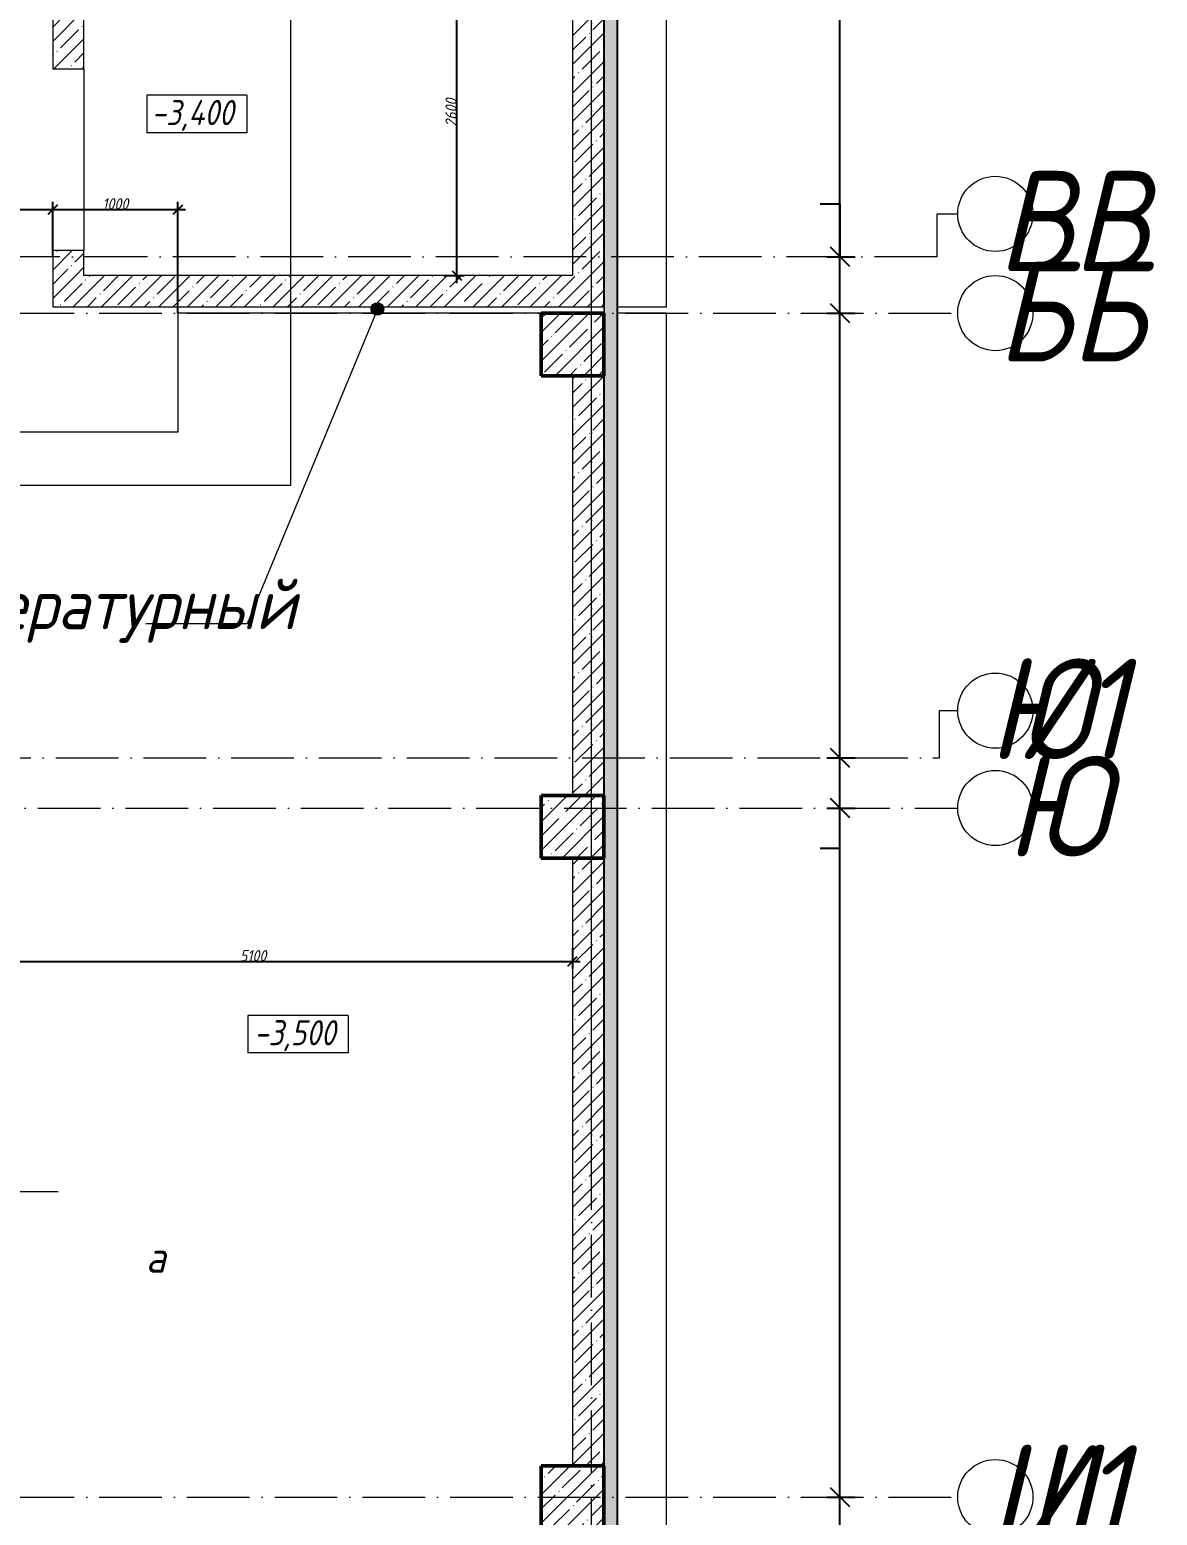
# Model space of a CAD drawing. Header units: millimetres. Extents: x -401725 to 250493, y 305116 to 802890.
# Drawn here: x -254085 to -245084, y 496202 to 508059 of the extents above; entities that cross this region are included whole.
import ezdxf

# ---------------------------------------------------------------- set-up
doc = ezdxf.new("R2010")
doc.units = ezdxf.units.MM
doc.linetypes.add('200_ШТРИХ_ш1п0_6_', pattern=[160, 100, -60])
doc.linetypes.add('50_200_ШТРИХ_1Т_ш5_п1_п1_', pattern=[700, 500, -100, 0, -100])
for name, color, linetype, lineweight in [('A-____-____-DIMS', 7, 'Continuous', 9), ('A-____-NOTE-TEXT', 7, 'Continuous', 9), ('A-FLOR-____-OTLN', 7, 'Continuous', 9), ('A-WALL-____-MCUT', 7, 'Continuous', 13), ('A-WALL-____-MCUT-1', 7, 'Continuous', 9), ('A-WALL-____-MCUT-3', 7, 'Continuous', 9), ('A-WALL-____-PATT-1', 7, 'Continuous', 9), ('A-WALL-FNSH-MCUT-1', 7, 'Continuous', 9), ('G-____-____-DIMS', 7, 'Continuous', 9), ('G-____-____-TEXT', 7, 'Continuous', 9), ('S-COLS-____-MCUT', 7, 'Continuous', 50), ('S-COLS-____-OTLN', 7, 'Continuous', 9), ('S-GRID-____-IDEN', 7, 'Continuous', 9), ('S-GRID-____-OTLN', 7, 'Continuous', 9), ('S-GRID-____-OTLN-1', 7, '50_200_ШТРИХ_1Т_ш5_п1_п1_', 9)]:
    doc.layers.add(name, color=color, linetype=linetype, lineweight=lineweight)
for name, color, linetype, lineweight, true_color in [('A-DETL-GENF-OTLN-4', 9, '200_ШТРИХ_ш1п0_6_', 9, 0x808080), ('A-DETL-GENF-OTLN-5', 7, 'Continuous', 5, 0xc0c0c0), ('G-____-____-SYMB-1', 9, 'Continuous', 9, 0x808080)]:
    doc.layers.add(name, color=color, linetype=linetype, lineweight=lineweight, true_color=true_color)
doc.styles.add('ISOCPEUR_I', font='isocpeui.ttf', dxfattribs={"width": 0.9, "height": 2.5})
doc.styles.add('ISOCPEUR_I_2', font='isocpeui.ttf', dxfattribs={"width": 0.85, "height": 2.3})
doc.styles.add('ISOCPEUR_I_7', font='isocpeui.ttf', dxfattribs={"width": 0.9, "height": 90})
doc.dimstyles.new('ISO-1_8_0_9К_СРЕДНИЙ_Кладочные', dxfattribs={"dimscale": 304.8, "dimtxt": 89.638306, "dimasz": 0.246063, "dimexe": 0.19685, "dimexo": 0, "dimgap": 0, "dimtad": 1, "dimdec": 3, "dimrnd": 0.001, "dimdsep": 46, "dimtxsty": 'ISOCPEUR_I_7', "dimblk1": 'OBLIQUE', "dimblk2": 'OBLIQUE', "dimsah": 1, "dimcen": 0.09, "dimdle": 0.19685, "dimazin": 0, "dimtfac": 1, "dimtdec": 4, "dimtix": 1, "dimtmove": 2, "dimatfit": 3, "dimfxl": 1, "dimtvp": 1, "dimtolj": 1, "dimtzin": 0, "dimarcsym": 2})
doc.dimstyles.new('ISO-2_5_0_9К_БОЛЬШОЙ_ОСИ', dxfattribs={"dimscale": 304.8, "dimtxt": 248.995294, "dimasz": 0.492126, "dimexe": 0.393701, "dimexo": 0, "dimgap": 0, "dimtad": 1, "dimdec": 0, "dimzin": 0, "dimdsep": 46, "dimtxsty": 'ISOCPEUR_I', "dimblk1": 'OBLIQUE', "dimblk2": 'OBLIQUE', "dimsah": 1, "dimcen": 0.09, "dimdle": 0.393701, "dimazin": 0, "dimtfac": 1, "dimtdec": 4, "dimtix": 1, "dimtmove": 0, "dimatfit": 3, "dimfxl": 1, "dimtvp": 1, "dimtolj": 1, "dimtzin": 0, "dimarcsym": 2})
doc.dimstyles.new('ISO-2_5_0_9К_БОЛЬШОЙ_ОСИ_1', dxfattribs={"dimscale": 304.8, "dimtxt": 248.995294, "dimasz": 0.492126, "dimexe": 0.393701, "dimexo": 0, "dimgap": 0, "dimtad": 1, "dimdec": 0, "dimzin": 0, "dimdsep": 46, "dimtxsty": 'ISOCPEUR_I', "dimblk1": 'OBLIQUE', "dimblk2": 'OBLIQUE', "dimsah": 1, "dimcen": 0.09, "dimdle": 0.393701, "dimazin": 0, "dimtfac": 1, "dimtdec": 4, "dimtix": 1, "dimtmove": 1, "dimatfit": 3, "dimfxl": 1, "dimtvp": 1, "dimtolj": 1, "dimtzin": 0, "dimarcsym": 2})
pattern_1 = [(45, (-350751.34, 459015.94), (-114.04925, 114.04925), []), (45, (-350637.3, 459015.94), (-114.04925, 114.04925), [201.612, -40.322, 3.353, -36.97])]
pattern_2 = [(45, (-101000, -46531.04), (-114.04925, 114.04925), []), (45, (-100885.95, -46531.04), (-114.04925, 114.04925), [201.613, -40.323, 3.353, -36.97])]
pattern_3 = [(45, (-101000, -42681.04), (-114.04925, 114.04925), []), (45, (-100885.95, -42681.04), (-114.04925, 114.04925), [201.613, -40.323, 3.353, -36.97])]
pattern_4 = [(45, (-350751.34, 459015.94), (-114.04925, 114.04925), []), (45, (-350637.3, 459015.94), (-114.04925, 114.04925), [201.612, -40.322, 3.353, -36.97])]

# ---------------------------------------------------------------- blocks, each defined once
blk = doc.blocks.new('BSC_Колонна _Прямоугольная - 500х500-V125-АР1_Кладочный план подвала в осях 1-64_Ю-ЯЯ')
at = {"layer": 'S-COLS-____-OTLN'}
h = blk.add_hatch(dxfattribs=at)
h.set_pattern_fill('FP_141', color=256, style=0, pattern_type=2)
h.set_pattern_definition(pattern_2)
h.paths.add_polyline_path([(-250, -250), (250, -250), (250, 250), (-250, 250)], flags=0)
at = {"layer": 'S-COLS-____-MCUT'}
for p, q in [((250, 250), (-250, 250)), ((-250, 250), (-250, -250)), ((250, -250), (250, 250)), ((-250, -250), (250, -250))]:
    blk.add_line(p, q, dxfattribs=at)
blk = doc.blocks.new('BSC_Колонна _Прямоугольная - 500х500-V127-АР1_Кладочный план подвала в осях 1-64_Ю-ЯЯ')
at = {"layer": 'S-COLS-____-OTLN'}
h = blk.add_hatch(dxfattribs=at)
h.set_pattern_fill('FP_143', color=256, style=0, pattern_type=2)
h.set_pattern_definition(pattern_3)
h.paths.add_polyline_path([(-250, -250), (250, -250), (250, 250), (-250, 250)], flags=0)
at = {"layer": 'S-COLS-____-MCUT'}
for p, q in [((250, 250), (-250, 250)), ((-250, 250), (-250, -250)), ((250, -250), (250, 250)), ((-250, -250), (250, -250))]:
    blk.add_line(p, q, dxfattribs=at)
blk = doc.blocks.new('Ось сетки - Круг_Ø6_00__ISO-2_5_0_9K_-25732049-АР1_Кладочный план подвала в осях 1-64_Ю-ЯЯ')
at = {"layer": 'S-GRID-____-IDEN'}
blk.add_circle((0, 0), 3, dxfattribs=at)
blk = doc.blocks.new('_Oblique')
at = {"color": 0, "linetype": 'ByBlock', "lineweight": -2}
blk.add_line((-0.5, -0.5), (0.5, 0.5), dxfattribs=at)
blk = doc.blocks.new('*D8397')
at = {"layer": 'A-____-____-DIMS', "color": 0, "lineweight": -2, "transparency": 16777216}
for p, q in [((-247617, 501727), (-247617, 502367)), ((-247723, 502247), (-247497, 502247)), ((-247723, 501847), (-247497, 501847)), ((-247617, 501527), (-247617, 501847)), ((-247775, 501527), (-247617, 501527))]:
    blk.add_line(p, q, dxfattribs=at)
at = {"layer": 'Defpoints', "color": 0, "transparency": 16777216}
for p in [(-247723, 502247), (-247617, 502247), (-247723, 501847)]:
    blk.add_point(p, dxfattribs=at)
at = {"layer": 'A-____-____-DIMS', "color": 0, "lineweight": -2, "transparency": 16777216, "xscale": 150, "yscale": 150, "zscale": 150}
for p, rotation in [((-247617, 502247), 90), ((-247617, 501847), 270)]:
    blk.add_blockref('_Oblique', p, dxfattribs=dict(at, rotation=rotation))
at = {"layer": 'A-____-____-DIMS', "color": 0, "transparency": 16777216, "insert": (-247779, 501233), "char_height": 2.5, "width": 591.84, "attachment_point": 1, "rotation": 90, "line_spacing_factor": 1.149209, "style": 'ISOCPEUR_I'}
blk.add_mtext('\\A1;400', dxfattribs=at)
blk = doc.blocks.new('*D8398')
at = {"layer": 'A-____-____-DIMS', "color": 0, "lineweight": -2, "transparency": 16777216}
for p, q in [((-247617, 502127), (-247617, 505917)), ((-247723, 505797), (-247497, 505797)), ((-247723, 502247), (-247497, 502247))]:
    blk.add_line(p, q, dxfattribs=at)
at = {"layer": 'Defpoints', "color": 0, "transparency": 16777216}
for p in [(-247723, 505797), (-247617, 505797), (-247723, 502247)]:
    blk.add_point(p, dxfattribs=at)
at = {"layer": 'A-____-____-DIMS', "color": 0, "lineweight": -2, "transparency": 16777216, "xscale": 150, "yscale": 150, "zscale": 150}
for p, rotation in [((-247617, 505797), 90), ((-247617, 502247), 270)]:
    blk.add_blockref('_Oblique', p, dxfattribs=dict(at, rotation=rotation))
at = {"layer": 'A-____-____-DIMS', "color": 0, "transparency": 16777216, "insert": (-247618, 504022), "char_height": 2.5, "width": 758.48, "attachment_point": 5, "rotation": 90, "style": 'ISOCPEUR_I'}
blk.add_mtext('\\A1;3550', dxfattribs=at)
blk = doc.blocks.new('*D8399')
at = {"layer": 'A-____-____-DIMS', "color": 0, "lineweight": -2, "transparency": 16777216}
for p, q in [((-247775, 506670), (-247617, 506670)), ((-247617, 506670), (-247617, 506247)), ((-247617, 505677), (-247617, 506367)), ((-247723, 506247), (-247497, 506247)), ((-247723, 505797), (-247497, 505797))]:
    blk.add_line(p, q, dxfattribs=at)
at = {"layer": 'Defpoints', "color": 0, "transparency": 16777216}
for p in [(-247723, 506247), (-247617, 506247), (-247723, 505797)]:
    blk.add_point(p, dxfattribs=at)
at = {"layer": 'A-____-____-DIMS', "color": 0, "lineweight": -2, "transparency": 16777216, "xscale": 150, "yscale": 150, "zscale": 150}
for p, rotation in [((-247617, 506247), 90), ((-247617, 505797), 270)]:
    blk.add_blockref('_Oblique', p, dxfattribs=dict(at, rotation=rotation))
at = {"layer": 'A-____-____-DIMS', "color": 0, "transparency": 16777216, "insert": (-247779, 506376), "char_height": 2.5, "width": 591.84, "attachment_point": 1, "rotation": 90, "line_spacing_factor": 1.149209, "style": 'ISOCPEUR_I'}
blk.add_mtext('\\A1;450', dxfattribs=at)
blk = doc.blocks.new('*D8400')
at = {"layer": 'A-____-____-DIMS', "color": 0, "lineweight": -2, "transparency": 16777216}
for p, q in [((-247617, 506127), (-247617, 511067)), ((-247723, 510947), (-247497, 510947)), ((-247723, 506247), (-247497, 506247))]:
    blk.add_line(p, q, dxfattribs=at)
at = {"layer": 'Defpoints', "color": 0, "transparency": 16777216}
for p in [(-247723, 510947), (-247617, 510947), (-247723, 506247)]:
    blk.add_point(p, dxfattribs=at)
at = {"layer": 'A-____-____-DIMS', "color": 0, "lineweight": -2, "transparency": 16777216, "xscale": 150, "yscale": 150, "zscale": 150}
for p, rotation in [((-247617, 510947), 90), ((-247617, 506247), 270)]:
    blk.add_blockref('_Oblique', p, dxfattribs=dict(at, rotation=rotation))
at = {"layer": 'A-____-____-DIMS', "color": 0, "transparency": 16777216, "insert": (-247618, 508597), "char_height": 2.5, "width": 781.46, "attachment_point": 5, "rotation": 90, "style": 'ISOCPEUR_I'}
blk.add_mtext('\\A1;4700', dxfattribs=at)
blk = doc.blocks.new('Высотные отметки - 9_5х3_5_h_-17668430-АР1_Кладочный план подвала в осях 1-64_Ю-ЯЯ')
at = {"layer": 'G-____-____-DIMS'}
for p, q in [((-4, 3), (-4, 0)), ((4, 3), (-4, 3)), ((4, 3), (4, 0)), ((4, 0), (-4, 0))]:
    blk.add_line(p, q, dxfattribs=at)
blk = doc.blocks.new('*D8422')
at = {"layer": 'A-____-____-DIMS', "color": 0, "lineweight": -2, "transparency": 16777216}
for p, q in [((-257001, 505297), (-257001, 506684)), ((-253901, 506256), (-253901, 506684)), ((-257061, 506624), (-253841, 506624))]:
    blk.add_line(p, q, dxfattribs=at)
at = {"layer": 'Defpoints', "color": 0, "transparency": 16777216}
for p in [(-253901, 506624), (-253901, 506256), (-257001, 505297)]:
    blk.add_point(p, dxfattribs=at)
at = {"layer": 'A-____-____-DIMS', "color": 0, "lineweight": -2, "transparency": 16777216, "xscale": 75, "yscale": 75, "zscale": 75, "rotation": 180}
blk.add_blockref('_Oblique', (-257001, 506624), dxfattribs=at)
at = {"layer": 'A-____-____-DIMS', "color": 0, "lineweight": -2, "transparency": 16777216, "xscale": 75, "yscale": 75, "zscale": 75}
blk.add_blockref('_Oblique', (-253901, 506624), dxfattribs=at)
at = {"layer": 'A-____-____-DIMS', "color": 0, "transparency": 16777216, "insert": (-255451, 506669), "char_height": 90, "width": 504.73, "attachment_point": 5, "style": 'ISOCPEUR_I_7'}
blk.add_mtext('\\A1;3100', dxfattribs=at)
blk = doc.blocks.new('*D8423')
at = {"layer": 'A-____-____-DIMS', "color": 0, "lineweight": -2, "transparency": 16777216}
for p, q in [((-253901, 506256), (-253901, 506684)), ((-252901, 505797), (-252901, 506684)), ((-253961, 506624), (-252841, 506624))]:
    blk.add_line(p, q, dxfattribs=at)
at = {"layer": 'Defpoints', "color": 0, "transparency": 16777216}
for p in [(-252901, 506624), (-253901, 506256), (-252901, 505797)]:
    blk.add_point(p, dxfattribs=at)
at = {"layer": 'A-____-____-DIMS', "color": 0, "lineweight": -2, "transparency": 16777216, "xscale": 75, "yscale": 75, "zscale": 75, "rotation": 180}
blk.add_blockref('_Oblique', (-253901, 506624), dxfattribs=at)
at = {"layer": 'A-____-____-DIMS', "color": 0, "lineweight": -2, "transparency": 16777216, "xscale": 75, "yscale": 75, "zscale": 75}
blk.add_blockref('_Oblique', (-252901, 506624), dxfattribs=at)
at = {"layer": 'A-____-____-DIMS', "color": 0, "transparency": 16777216, "insert": (-253401, 506669), "char_height": 90, "width": 504.73, "attachment_point": 5, "style": 'ISOCPEUR_I_7'}
blk.add_mtext('\\A1;1000', dxfattribs=at)
blk = doc.blocks.new('*D8373')
at = {"layer": 'A-____-____-DIMS', "color": 0, "lineweight": -2, "transparency": 16777216}
for p, q in [((-251031, 508697), (-250616, 508697)), ((-250676, 506037), (-250676, 508757)), ((-250782, 506097), (-250616, 506097))]:
    blk.add_line(p, q, dxfattribs=at)
at = {"layer": 'Defpoints', "color": 0, "transparency": 16777216}
for p in [(-251031, 508697), (-250676, 508697), (-250782, 506097)]:
    blk.add_point(p, dxfattribs=at)
at = {"layer": 'A-____-____-DIMS', "color": 0, "lineweight": -2, "transparency": 16777216, "xscale": 75, "yscale": 75, "zscale": 75}
for p, rotation in [((-250676, 508697), 90), ((-250676, 506097), 270)]:
    blk.add_blockref('_Oblique', p, dxfattribs=dict(at, rotation=rotation))
at = {"layer": 'A-____-____-DIMS', "color": 0, "transparency": 16777216, "insert": (-250721, 507397), "char_height": 90, "width": 546.1, "attachment_point": 5, "rotation": 90, "style": 'ISOCPEUR_I_7'}
blk.add_mtext('\\A1;2600', dxfattribs=at)
blk = doc.blocks.new('BSC_Колонна _Прямоугольная - 500х500-V36-АР1_Кладочный план подвала в осях 1-64_А-ГГ')
at = {"layer": 'S-COLS-____-OTLN'}
h = blk.add_hatch(dxfattribs=at)
h.set_pattern_fill('FP_47', color=256, style=0, pattern_type=2)
h.set_pattern_definition([(45, (-101000, -37331.04), (-114.04925, 114.04925), []), (45, (-100885.95, -37331.04), (-114.04925, 114.04925), [201.613, -40.323, 3.353, -36.97])])
h.paths.add_polyline_path([(-250, -250), (250, -250), (250, 250), (-250, 250)], flags=0)
at = {"layer": 'S-COLS-____-MCUT'}
for p, q in [((250, 250), (-250, 250)), ((-250, 250), (-250, -250)), ((250, -250), (250, 250)), ((-250, -250), (250, -250))]:
    blk.add_line(p, q, dxfattribs=at)
blk = doc.blocks.new('BSC_Колонна _Прямоугольная - 500х500-V128-АР1_Кладочный план подвала в осях 1-64_А-ГГ')
at = {"layer": 'S-COLS-____-OTLN'}
h = blk.add_hatch(dxfattribs=at)
h.set_pattern_fill('FP_144', color=256, style=0, pattern_type=2)
h.set_pattern_definition(pattern_2)
h.paths.add_polyline_path([(-250, -250), (250, -250), (250, 250), (-250, 250)], flags=0)
at = {"layer": 'S-COLS-____-MCUT'}
for p, q in [((250, 250), (-250, 250)), ((-250, 250), (-250, -250)), ((250, -250), (250, 250)), ((-250, -250), (250, -250))]:
    blk.add_line(p, q, dxfattribs=at)
blk = doc.blocks.new('BSC_Колонна _Прямоугольная - 500х500-V130-АР1_Кладочный план подвала в осях 1-64_А-ГГ')
at = {"layer": 'S-COLS-____-OTLN'}
h = blk.add_hatch(dxfattribs=at)
h.set_pattern_fill('FP_146', color=256, style=0, pattern_type=2)
h.set_pattern_definition(pattern_3)
h.paths.add_polyline_path([(-250, -250), (250, -250), (250, 250), (-250, 250)], flags=0)
at = {"layer": 'S-COLS-____-MCUT'}
for p, q in [((250, 250), (-250, 250)), ((-250, 250), (-250, -250)), ((250, -250), (250, 250)), ((-250, -250), (250, -250))]:
    blk.add_line(p, q, dxfattribs=at)
blk = doc.blocks.new('DET_L_Имитация разреза_ISO2-5 - Верх-27490002-АР1_Кладочный план подвала в осях 1-64_А-ГГ')
at = {"layer": 'A-DETL-GENF-OTLN-5'}
blk.add_line((143, 0), (4757, 0), dxfattribs=at)
blk = doc.blocks.new('Ось сетки - Круг_Ø6_00__ISO-2_5_0_9K_-25732049-АР1_Кладочный план подвала в осях 1-64_А-ГГ')
at = {"layer": 'S-GRID-____-IDEN'}
blk.add_circle((0, 0), 3, dxfattribs=at)
blk = doc.blocks.new('*D8168')
at = {"layer": 'A-____-____-DIMS', "color": 0, "lineweight": -2, "transparency": 16777216}
for p, q in [((-247617, 493227), (-247617, 496467)), ((-247723, 496347), (-247497, 496347)), ((-247723, 493347), (-247497, 493347))]:
    blk.add_line(p, q, dxfattribs=at)
at = {"layer": 'Defpoints', "color": 0, "transparency": 16777216}
for p in [(-247723, 496347), (-247617, 496347), (-247723, 493347)]:
    blk.add_point(p, dxfattribs=at)
at = {"layer": 'A-____-____-DIMS', "color": 0, "lineweight": -2, "transparency": 16777216, "xscale": 150, "yscale": 150, "zscale": 150}
for p, rotation in [((-247617, 496347), 90), ((-247617, 493347), 270)]:
    blk.add_blockref('_Oblique', p, dxfattribs=dict(at, rotation=rotation))
at = {"layer": 'A-____-____-DIMS', "color": 0, "transparency": 16777216, "insert": (-247618, 494847), "char_height": 2.5, "width": 758.48, "attachment_point": 5, "rotation": 90, "style": 'ISOCPEUR_I'}
blk.add_mtext('\\A1;3000', dxfattribs=at)
blk = doc.blocks.new('*D8169')
at = {"layer": 'A-____-____-DIMS', "color": 0, "lineweight": -2, "transparency": 16777216}
for p, q in [((-247617, 496227), (-247617, 501967)), ((-247723, 501847), (-247497, 501847)), ((-247723, 496347), (-247497, 496347))]:
    blk.add_line(p, q, dxfattribs=at)
at = {"layer": 'Defpoints', "color": 0, "transparency": 16777216}
for p in [(-247723, 501847), (-247617, 501847), (-247723, 496347)]:
    blk.add_point(p, dxfattribs=at)
at = {"layer": 'A-____-____-DIMS', "color": 0, "lineweight": -2, "transparency": 16777216, "xscale": 150, "yscale": 150, "zscale": 150}
for p, rotation in [((-247617, 501847), 90), ((-247617, 496347), 270)]:
    blk.add_blockref('_Oblique', p, dxfattribs=dict(at, rotation=rotation))
at = {"layer": 'A-____-____-DIMS', "color": 0, "transparency": 16777216, "insert": (-247618, 499097), "char_height": 2.5, "width": 758.48, "attachment_point": 5, "rotation": 90, "style": 'ISOCPEUR_I'}
blk.add_mtext('\\A1;5500', dxfattribs=at)
blk = doc.blocks.new('*D8170')
at = {"layer": 'A-____-____-DIMS', "color": 0, "lineweight": -2, "transparency": 16777216}
for p, q in [((-247617, 501727), (-247617, 502367)), ((-247723, 502247), (-247497, 502247)), ((-247723, 501847), (-247497, 501847)), ((-247617, 501527), (-247617, 501847)), ((-247775, 501527), (-247617, 501527))]:
    blk.add_line(p, q, dxfattribs=at)
at = {"layer": 'Defpoints', "color": 0, "transparency": 16777216}
for p in [(-247723, 502247), (-247617, 502247), (-247723, 501847)]:
    blk.add_point(p, dxfattribs=at)
at = {"layer": 'A-____-____-DIMS', "color": 0, "lineweight": -2, "transparency": 16777216, "xscale": 150, "yscale": 150, "zscale": 150}
for p, rotation in [((-247617, 502247), 90), ((-247617, 501847), 270)]:
    blk.add_blockref('_Oblique', p, dxfattribs=dict(at, rotation=rotation))
at = {"layer": 'A-____-____-DIMS', "color": 0, "transparency": 16777216, "insert": (-247779, 501233), "char_height": 2.5, "width": 591.84, "attachment_point": 1, "rotation": 90, "line_spacing_factor": 1.149209, "style": 'ISOCPEUR_I'}
blk.add_mtext('\\A1;400', dxfattribs=at)
blk = doc.blocks.new('Высотные отметки - 9_5х3_5_h_-17668430-АР1_Кладочный план подвала в осях 1-64_А-ГГ')
at = {"layer": 'G-____-____-DIMS'}
for p, q in [((-4, 3), (-4, 0)), ((4, 3), (-4, 3)), ((4, 3), (4, 0)), ((4, 0), (-4, 0))]:
    blk.add_line(p, q, dxfattribs=at)
blk = doc.blocks.new('*D8291')
at = {"layer": 'A-____-____-DIMS', "color": 0, "lineweight": -2, "transparency": 16777216}
for p, q in [((-249751, 500729), (-249751, 500563)), ((-254911, 500623), (-249691, 500623)), ((-254851, 500287), (-254851, 500683))]:
    blk.add_line(p, q, dxfattribs=at)
at = {"layer": 'Defpoints', "color": 0, "transparency": 16777216}
for p in [(-249751, 500729), (-249751, 500623), (-254851, 500287)]:
    blk.add_point(p, dxfattribs=at)
at = {"layer": 'A-____-____-DIMS', "color": 0, "lineweight": -2, "transparency": 16777216, "xscale": 75, "yscale": 75, "zscale": 75, "rotation": 180}
blk.add_blockref('_Oblique', (-254851, 500623), dxfattribs=at)
at = {"layer": 'A-____-____-DIMS', "color": 0, "lineweight": -2, "transparency": 16777216, "xscale": 75, "yscale": 75, "zscale": 75}
blk.add_blockref('_Oblique', (-249751, 500623), dxfattribs=at)
at = {"layer": 'A-____-____-DIMS', "color": 0, "transparency": 16777216, "insert": (-252301, 500668), "char_height": 90, "width": 504.73, "attachment_point": 5, "style": 'ISOCPEUR_I_7'}
blk.add_mtext('\\A1;5100', dxfattribs=at)

msp = doc.modelspace()

# ---------------------------------------------------------------- hatches: boundary and pattern name
at = {"layer": 'A-WALL-____-PATT-1'}
h = msp.add_hatch(dxfattribs=at)
h.set_pattern_fill('FP_54', color=256, style=0, pattern_type=2)
h.set_pattern_definition([(0, (-350751.34, 459015.94), (120.967, 69.841), [80.645, -161.29]), (120, (-350751.34, 459015.94), (-120.96808, 69.84086), [80.645, -161.29]), (60, (-350751.34, 459015.94), (-8e-05, 139.68186), [0, -161.29, 80.645, 0])])
h.paths.add_polyline_path([(-249448.8855, 500496.983), (-249399.3432, 500496.983), (-249399.3432, 544798.983), (-249499.3432, 544798.983), (-249499.3432, 500496.983)], flags=0)
h = msp.add_hatch(dxfattribs=at)
h.set_pattern_fill('FP_1', color=256, style=0, pattern_type=2)
h.set_pattern_definition(pattern_1)
h.paths.add_polyline_path([(-249751.3432, 506096.983), (-249501.3432, 506096.983), (-249501.3432, 514196.983), (-249751.3432, 514196.983), (-249751.3432, 506553.2468)], flags=0)
h = msp.add_hatch(dxfattribs=at)
h.set_pattern_fill('FP_1', color=256, style=0, pattern_type=2)
h.set_pattern_definition(pattern_1)
h.paths.add_polyline_path([(-253901.3432, 506096.983), (-253651.3432, 506096.983), (-253651.3432, 506296.983), (-253901.3432, 506296.983)], flags=0)
h.paths.add_polyline_path([(-253901.3432, 507746.983), (-253651.3432, 507746.983), (-253651.3432, 508746.983), (-253901.3432, 508746.983)], flags=0)
h = msp.add_hatch(dxfattribs=at)
h.set_pattern_fill('FP_1', color=256, style=0, pattern_type=2)
h.set_pattern_definition(pattern_4)
h.paths.add_polyline_path([(-249501.3432, 506096.983), (-249501.3432, 506517.1216), (-249751.3432, 506517.1216), (-249751.3432, 506096.983)], flags=0)
h = msp.add_hatch(dxfattribs=at)
h.set_pattern_fill('FP_91', color=256, style=0, pattern_type=2)
h.set_pattern_definition([(0, (-350751.34, 459015.94), (120.968, 69.841), [80.645, -161.29]), (120, (-350751.34, 459015.94), (-120.96808, 69.84086), [80.645, -161.29]), (60, (-350751.34, 459015.94), (-8e-05, 139.68186), [0, -161.29, 80.645, 0])])
h.paths.add_polyline_path([(-249399.3432, 457094.983), (-249399.3432, 506517.1216), (-249499.3432, 506517.1216), (-249499.3432, 457094.983)], flags=0)
h = msp.add_hatch(dxfattribs=at)
h.set_pattern_fill('FP_1', color=256, style=0, pattern_type=2)
h.set_pattern_definition(pattern_4)
h.paths.add_polyline_path([(-253651.3432, 506096.983), (-253651.3432, 506296.983), (-253901.3432, 506296.983), (-253901.3432, 506096.983)], flags=0)
h = msp.add_hatch(dxfattribs=at)
h.set_pattern_fill('FP_1', color=256, style=0, pattern_type=2)
h.set_pattern_definition(pattern_1)
h.paths.add_polyline_path([(-249501.3432, 505846.983), (-249501.3432, 506096.983), (-253901.3432, 506096.983), (-253901.3432, 505846.983), (-251787.2868, 505846.983)], flags=0)
h = msp.add_hatch(dxfattribs=at)
h.set_pattern_fill('FP_1', color=256, style=0, pattern_type=2)
h.set_pattern_definition(pattern_4)
h.paths.add_polyline_path([(-249501.3432, 505846.983), (-249501.3432, 506096.983), (-253901.3432, 506096.983), (-253901.3432, 505846.983), (-251786.5304, 505846.983)], flags=0)
h = msp.add_hatch(dxfattribs=at)
h.set_pattern_fill('FP_1', color=256, style=0, pattern_type=2)
h.set_pattern_definition(pattern_1)
h.paths.add_polyline_path([(-249751.3432, 501946.983), (-249501.3432, 501946.983), (-249501.3432, 505296.983), (-249751.3432, 505296.983)], flags=0)
h = msp.add_hatch(dxfattribs=at)
h.set_pattern_fill('FP_1', color=256, style=0, pattern_type=2)
h.set_pattern_definition(pattern_4)
h.paths.add_polyline_path([(-249501.3432, 501946.983), (-249501.3432, 505296.983), (-249751.3432, 505296.983), (-249751.3432, 501946.983)], flags=0)
h = msp.add_hatch(dxfattribs=at)
h.set_pattern_fill('FP_1', color=256, style=0, pattern_type=2)
h.set_pattern_definition(pattern_1)
h.paths.add_polyline_path([(-249501.3432, 500496.983), (-249501.3432, 501446.983), (-249751.3432, 501446.983), (-249751.3432, 500496.983)], flags=0)
h = msp.add_hatch(dxfattribs=at)
h.set_pattern_fill('FP_1', color=256, style=0, pattern_type=2)
h.set_pattern_definition(pattern_4)
h.paths.add_polyline_path([(-249501.3432, 496596.983), (-249501.3432, 501446.983), (-249751.3432, 501446.983), (-249751.3432, 496596.983)], flags=0)
at = {"layer": 'G-____-____-TEXT'}
h = msp.add_hatch(color=256, dxfattribs=at)
edge = h.paths.add_edge_path(flags=0)
edge.add_arc((-251309.2835, 505829.2796), 50, 0, 360)
h = msp.add_hatch(color=256, dxfattribs=at)
edge = h.paths.add_edge_path(flags=0)
edge.add_arc((-251309.2835, 505829.2796), 50, 0, 360)

# ---------------------------------------------------------------- linework, layer by layer
at = {"layer": 'A-FLOR-____-OTLN'}
for p, q in [((-249001.3432, 505846.983), (-249001.3432, 542353.6147)), ((-253651.3432, 507746.983), (-253651.3432, 506296.983)), ((-253651.3432, 507746.983), (-253651.3432, 506296.983)), ((-253651.3432, 506517.1216), (-253651.3432, 506296.983)), ((-253651.3432, 506517.1216), (-253651.3432, 506296.983)), ((-249001.3432, 505846.983), (-249001.3432, 506517.1216)), ((-252901.3432, 505846.983), (-252901.3432, 504846.983)), ((-252901.3432, 505846.983), (-252901.3432, 504846.983)), ((-249391.3432, 505846.983), (-249001.3432, 505846.983)), ((-249391.3432, 505846.983), (-249001.3432, 505846.983)), ((-250001.3432, 505796.983), (-252901.3432, 505796.983)), ((-250001.3432, 505796.983), (-252901.3432, 505796.983)), ((-249001.3432, 505796.983), (-249391.3432, 505796.983)), ((-249001.3432, 505796.983), (-249391.3432, 505796.983)), ((-249001.3432, 500496.983), (-249001.3432, 505796.983)), ((-249001.3432, 456596.983), (-249001.3432, 505796.983)), ((-252901.3432, 504846.983), (-257001.3432, 504846.983)), ((-252901.3432, 504846.983), (-257001.3432, 504846.983))]:
    msp.add_line(p, q, dxfattribs=at)
at = {"layer": 'A-WALL-____-MCUT'}
for p, q in [((-249399.3432, 544798.983), (-249399.3432, 500496.983)), ((-249391.3432, 500496.983), (-249391.3432, 544806.983)), ((-249399.3432, 506517.1216), (-249399.3432, 456994.983)), ((-249391.3432, 456986.983), (-249391.3432, 506517.1216))]:
    msp.add_line(p, q, dxfattribs=at)
at = {"layer": 'A-WALL-____-MCUT-1'}
for p, q in [((-249751.3432, 514196.983), (-249751.3432, 506096.983)), ((-249501.3432, 506096.983), (-249501.3432, 514196.983)), ((-253901.3432, 508996.983), (-253901.3432, 507746.983)), ((-253651.3432, 507746.983), (-253651.3432, 508746.983)), ((-253901.3432, 507746.983), (-253651.3432, 507746.983)), ((-249751.3432, 506517.1216), (-249751.3432, 506096.983)), ((-249501.3432, 505846.983), (-249501.3432, 506517.1216)), ((-253901.3432, 506296.983), (-253901.3432, 505846.983)), ((-253651.3432, 506296.983), (-253901.3432, 506296.983)), ((-253901.3432, 506296.983), (-253901.3432, 505846.983)), ((-253651.3432, 506296.983), (-253901.3432, 506296.983)), ((-253651.3432, 506096.983), (-253651.3432, 506296.983)), ((-253651.3432, 506096.983), (-253651.3432, 506296.983)), ((-249751.3432, 506096.983), (-253651.3432, 506096.983)), ((-249751.3432, 506096.983), (-253651.3432, 506096.983)), ((-249501.3432, 505846.983), (-249501.3432, 506096.983)), ((-253901.3432, 505846.983), (-249501.3432, 505846.983)), ((-253901.3432, 505846.983), (-249501.3432, 505846.983)), ((-249751.3432, 505296.983), (-249751.3432, 501946.983)), ((-249751.3432, 505296.983), (-249751.3432, 501946.983)), ((-249501.3432, 501946.983), (-249501.3432, 505296.983)), ((-249501.3432, 501946.983), (-249501.3432, 505296.983)), ((-249751.3432, 501446.983), (-249751.3432, 500496.983)), ((-249751.3432, 501446.983), (-249751.3432, 496596.983)), ((-249501.3432, 500496.983), (-249501.3432, 501446.983)), ((-249501.3432, 496596.983), (-249501.3432, 501446.983))]:
    msp.add_line(p, q, dxfattribs=at)
at = {"layer": 'A-WALL-____-MCUT-3'}
for p, q in [((-249499.3432, 544698.983), (-249499.3432, 500496.983)), ((-249499.3432, 506517.1216), (-249499.3432, 457094.983))]:
    msp.add_line(p, q, dxfattribs=at)
at = {"layer": 'A-WALL-FNSH-MCUT-1'}
for p, q in [((-249501.3432, 506096.983), (-249501.3432, 505796.983)), ((-249501.3432, 505846.983), (-249501.3432, 505796.983)), ((-249501.3432, 505296.983), (-249501.3432, 501946.983)), ((-249501.3432, 505296.983), (-249501.3432, 501946.983)), ((-249501.3432, 501446.983), (-249501.3432, 500496.983)), ((-249501.3432, 501446.983), (-249501.3432, 496596.983))]:
    msp.add_line(p, q, dxfattribs=at)
at = {"layer": 'G-____-____-SYMB-1'}
for p, q in [((-252003.1432, 545889.3146), (-252003.1432, 504422.2671)), ((-252003.1432, 508452.4143), (-252003.1432, 504422.2671)), ((-252003.1432, 504422.2671), (-268808.3455, 504422.2671)), ((-252003.1432, 504422.2671), (-268808.3455, 504422.2671))]:
    msp.add_line(p, q, dxfattribs=at)
at = {"layer": 'G-____-____-TEXT'}
for p, q in [((-251309.2835, 505829.2796), (-252348.1657, 503318.1926)), ((-251309.2835, 505829.2796), (-252348.1657, 503318.1926)), ((-252348.1657, 503318.1926), (-253156.9909, 503318.1926)), ((-252348.1657, 503318.1926), (-253156.9909, 503318.1926))]:
    msp.add_line(p, q, dxfattribs=at)
msp.add_circle((-251309.2835, 505829.2796), 50, dxfattribs=at)
msp.add_circle((-251309.2835, 505829.2796), 50, dxfattribs=at)
at = {"layer": 'S-GRID-____-OTLN'}
for p, q in [((-246842.4707, 506588.7195), (-246676.9366, 506588.7195)), ((-246842.4707, 506246.983), (-246842.4707, 506588.7195)), ((-246842.4707, 506588.7195), (-246676.9366, 506588.7195)), ((-246842.4707, 506246.983), (-246842.4707, 506588.7195)), ((-246822.0821, 502624.2215), (-246676.9366, 502624.2215)), ((-246822.0821, 502246.983), (-246822.0821, 502624.2215)), ((-246822.0821, 502624.2215), (-246676.9366, 502624.2215)), ((-246822.0821, 502246.983), (-246822.0821, 502624.2215))]:
    msp.add_line(p, q, dxfattribs=at)
at = {"layer": 'S-GRID-____-OTLN-1'}
for p, q in [((-249601.3432, 499110.3507), (-249601.3432, 549908.7924)), ((-249601.3432, 454533.3346), (-249601.3432, 508896.9006)), ((-246842.4707, 506246.983), (-257730.0789, 506246.983)), ((-246842.4707, 506246.983), (-257730.0789, 506246.983)), ((-257730.0789, 505796.983), (-246676.9366, 505796.983)), ((-257730.0789, 505796.983), (-246676.9366, 505796.983)), ((-276279.0288, 502246.983), (-246822.0821, 502246.983)), ((-276279.0288, 502246.983), (-246822.0821, 502246.983)), ((-283424.5728, 501846.983), (-246676.9366, 501846.983)), ((-283424.5728, 501846.983), (-246676.9366, 501846.983)), ((-257730.0789, 496346.983), (-246676.9366, 496346.983))]:
    msp.add_line(p, q, dxfattribs=at)

# ---------------------------------------------------------------- block references
at = {"layer": 'A-DETL-GENF-OTLN-4'}
msp.add_blockref('DET_L_Имитация разреза_ISO2-5 - Верх-27490002-АР1_Кладочный план подвала в осях 1-64_А-ГГ', (-258613.6864, 498784.9734), dxfattribs=at)
at = {"layer": 'G-____-____-DIMS', "xscale": 99.99999999999993, "yscale": 99.99999999999993, "zscale": 99.99999999999993}
for name, p in [('Высотные отметки - 9_5х3_5_h_-17668430-АР1_Кладочный план подвала в осях 1-64_Ю-ЯЯ', (-252750.8392, 507236.3566)), ('Высотные отметки - 9_5х3_5_h_-17668430-АР1_Кладочный план подвала в осях 1-64_А-ГГ', (-251943.5802, 499892.1041))]:
    msp.add_blockref(name, p, dxfattribs=at)
at = {"layer": 'S-COLS-____-OTLN'}
for name, p in [('BSC_Колонна _Прямоугольная - 500х500-V125-АР1_Кладочный план подвала в осях 1-64_Ю-ЯЯ', (-249751.3432, 505546.983)), ('BSC_Колонна _Прямоугольная - 500х500-V128-АР1_Кладочный план подвала в осях 1-64_А-ГГ', (-249751.3432, 505546.983)), ('BSC_Колонна _Прямоугольная - 500х500-V127-АР1_Кладочный план подвала в осях 1-64_Ю-ЯЯ', (-249751.3432, 501696.983)), ('BSC_Колонна _Прямоугольная - 500х500-V130-АР1_Кладочный план подвала в осях 1-64_А-ГГ', (-249751.3432, 501696.983)), ('BSC_Колонна _Прямоугольная - 500х500-V36-АР1_Кладочный план подвала в осях 1-64_А-ГГ', (-249751.3432, 496346.983))]:
    msp.add_blockref(name, p, dxfattribs=at)
at = {"layer": 'S-GRID-____-IDEN', "xscale": 99.99999999999993, "yscale": 99.99999999999993, "zscale": 99.99999999999993}
for name, p, rotation in [('Ось сетки - Круг_Ø6_00__ISO-2_5_0_9K_-25732049-АР1_Кладочный план подвала в осях 1-64_Ю-ЯЯ', (-246376.9366, 506588.7195), 89.99999999999982), ('Ось сетки - Круг_Ø6_00__ISO-2_5_0_9K_-25732049-АР1_Кладочный план подвала в осях 1-64_А-ГГ', (-246376.9366, 506588.7195), 89.99999999999982), ('Ось сетки - Круг_Ø6_00__ISO-2_5_0_9K_-25732049-АР1_Кладочный план подвала в осях 1-64_Ю-ЯЯ', (-246376.9366, 505796.983), 269.9999999999995), ('Ось сетки - Круг_Ø6_00__ISO-2_5_0_9K_-25732049-АР1_Кладочный план подвала в осях 1-64_А-ГГ', (-246376.9366, 505796.983), 269.9999999999995), ('Ось сетки - Круг_Ø6_00__ISO-2_5_0_9K_-25732049-АР1_Кладочный план подвала в осях 1-64_Ю-ЯЯ', (-246376.9366, 502624.2215), 269.9999999999994), ('Ось сетки - Круг_Ø6_00__ISO-2_5_0_9K_-25732049-АР1_Кладочный план подвала в осях 1-64_А-ГГ', (-246376.9366, 502624.2215), 269.9999999999994), ('Ось сетки - Круг_Ø6_00__ISO-2_5_0_9K_-25732049-АР1_Кладочный план подвала в осях 1-64_Ю-ЯЯ', (-246376.9366, 501846.983), 269.9999999999995), ('Ось сетки - Круг_Ø6_00__ISO-2_5_0_9K_-25732049-АР1_Кладочный план подвала в осях 1-64_А-ГГ', (-246376.9366, 501846.983), 269.9999999999995), ('Ось сетки - Круг_Ø6_00__ISO-2_5_0_9K_-25732049-АР1_Кладочный план подвала в осях 1-64_А-ГГ', (-246376.9366, 496346.983), 269.9999999999995)]:
    msp.add_blockref(name, p, dxfattribs=dict(at, rotation=rotation))

# ---------------------------------------------------------------- texts
at = {"layer": 'A-____-NOTE-TEXT', "insert": (-253158.1119, 498388.4367), "char_height": 250, "width": 223.670813, "attachment_point": 1, "style": 'ISOCPEUR_I'}
msp.add_mtext('\\fISOCPEUR|b0|i1|c204|p34|;\\W.9;а', dxfattribs=at)
at = {"layer": 'G-____-____-DIMS', "char_height": 200, "attachment_point": 1, "line_spacing_factor": 1.149209, "style": 'ISOCPEUR_I_2'}
for s, insert, width in [('-3,400', (-253111.3724, 507497.6478), 865.279833), ('-3,500', (-252294.154, 500153.3952), 841.377075)]:
    msp.add_mtext(s, dxfattribs=dict(at, insert=insert, width=width))
at = {"layer": 'G-____-____-TEXT', "insert": (-255438.3394, 503674.0468), "char_height": 400, "width": 2763.416813, "attachment_point": 1, "style": 'ISOCPEUR_I'}
msp.add_mtext('Температурный', dxfattribs=at)
msp.add_mtext('Температурный', dxfattribs=at)
at = {"layer": 'S-GRID-____-IDEN', "char_height": 800, "attachment_point": 1, "style": 'ISOCPEUR_I'}
for s, insert, width in [('ВВ', (-246360.342, 506932.049), 447.341625), ('ВВ', (-246360.342, 506932.049), 447.341625), ('ББ', (-246365.501, 506210.8691), 447.341625), ('ББ', (-246365.501, 506210.8691), 447.341625), ('\\fISOCPEUR|b0|i1|c204|p34|;\\W.9;Ю', (-246433.901, 503038.1077), 266.961937), ('\\fISOCPEUR|b0|i1|c204|p34|;\\W.9;Ю', (-246433.901, 503038.1077), 266.961937), ('/1', (-246213.6354, 503038.1077), 346.329), ('/1', (-246213.6354, 503038.1077), 346.329), ('\\fISOCPEUR|b0|i1|c204|p34|;\\W.9;Ю', (-246291.251, 502260.8691), 266.961937), ('\\fISOCPEUR|b0|i1|c204|p34|;\\W.9;Ю', (-246291.251, 502260.8691), 266.961937), ('\\fISOCPEUR|b0|i1|c204|p34|;\\W.9;Ш', (-246439.751, 496760.8691), 281.392312), ('/1', (-246207.5791, 496760.8691), 346.329)]:
    msp.add_mtext(s, dxfattribs=dict(at, insert=insert, width=width))

# ---------------------------------------------------------------- dimensions: what is measured, and where the dimension line sits
at = {"layer": 'A-____-____-DIMS'}
for base, p1, p2, dimstyle, override, picture, middle in [((-247617.1018, 510946.983), (-247723.1678, 506246.983), (-247723.1678, 510946.983), 'ISO-2_5_0_9К_БОЛЬШОЙ_ОСИ', {"dimtxt": 400, "dimpost": '<>', "dimfxl": 4700}, '*D8400', (-247618.3679, 508596.983)), ((-250675.9533, 508696.983), (-250782.0193, 506096.983), (-251031.3432, 508696.983), 'ISO-1_8_0_9К_СРЕДНИЙ_Кладочные', {"dimtxt": 400, "dimpost": '<>', "dimfxl": 2611.926952}, '*D8373', (-250720.9533, 507396.983)), ((-247617.1018, 505796.983), (-247723.1678, 502246.983), (-247723.1678, 505796.983), 'ISO-2_5_0_9К_БОЛЬШОЙ_ОСИ', {"dimtxt": 400, "dimpost": '<>', "dimfxl": 3550}, '*D8398', (-247618.3518, 504021.983)), ((-247617.1018, 501846.983), (-247723.1678, 496346.983), (-247723.1678, 501846.983), 'ISO-2_5_0_9К_БОЛЬШОЙ_ОСИ', {"dimtxt": 400, "dimpost": '<>', "dimfxl": 5500}, '*D8169', (-247618.3518, 499096.983)), ((-247617.1018, 496346.983), (-247723.1678, 493346.983), (-247723.1678, 496346.983), 'ISO-2_5_0_9К_БОЛЬШОЙ_ОСИ', {"dimtxt": 400, "dimpost": '<>', "dimfxl": 3000}, '*D8168', (-247618.3518, 494846.983))]:
    dim = msp.add_linear_dim(base=base, p1=p1, p2=p2, angle=90, dimstyle=dimstyle, override=override, dxfattribs=at)
    dim.commit()
    dim.dimension.update_dxf_attribs({"geometry": picture, "text_midpoint": middle})
for base, p1, p2, override, picture, middle in [((-247617.1018, 506246.983), (-247723.1678, 505796.983), (-247723.1678, 506246.983), {"dimtxt": 400, "dimpost": '<>', "dimfxl": 450}, '*D8399', (-247777.049, 506670.0078)), ((-247617.1018, 502246.983), (-247723.1678, 501846.983), (-247723.1678, 502246.983), {"dimtxt": 400, "dimpost": '<>', "dimfxl": 400}, '*D8397', (-247777.049, 501527.2797)), ((-247617.1018, 502246.983), (-247723.1678, 501846.983), (-247723.1678, 502246.983), {"dimtxt": 400, "dimpost": '<>', "dimfxl": 400}, '*D8170', (-247777.049, 501527.2797))]:
    dim = msp.add_linear_dim(base=base, p1=p1, p2=p2, angle=90, dimstyle='ISO-2_5_0_9К_БОЛЬШОЙ_ОСИ_1', override=override, dxfattribs=at)
    dim.commit()
    dim.dimension.update_dxf_attribs({"geometry": picture, "text_midpoint": middle, "dimtype": 160, "text_rotation": 90})
for base, p1, p2, override, picture, middle in [((-253901.3432, 506624.1263), (-257001.3432, 505296.983), (-253901.3432, 506255.6426), {"dimtxt": 400, "dimpost": '<>', "dimfxl": 3244.846429}, '*D8422', (-255451.3432, 506669.1263)), ((-252901.3432, 506624.1263), (-253901.3432, 506255.6426), (-252901.3432, 505796.983), {"dimtxt": 400, "dimpost": '<>', "dimfxl": 1100.167572}, '*D8423', (-253401.3432, 506669.1263)), ((-249751.3432, 500623.2959), (-254851.3432, 500286.983), (-249751.3432, 500729.3619), {"dimtxt": 400, "dimpost": '<>', "dimfxl": 5119.150234}, '*D8291', (-252301.3432, 500668.2959))]:
    dim = msp.add_linear_dim(base=base, p1=p1, p2=p2, dimstyle='ISO-1_8_0_9К_СРЕДНИЙ_Кладочные', override=override, dxfattribs=at)
    dim.commit()
    dim.dimension.update_dxf_attribs({"geometry": picture, "text_midpoint": middle})

doc.saveas('drawing.dxf')
